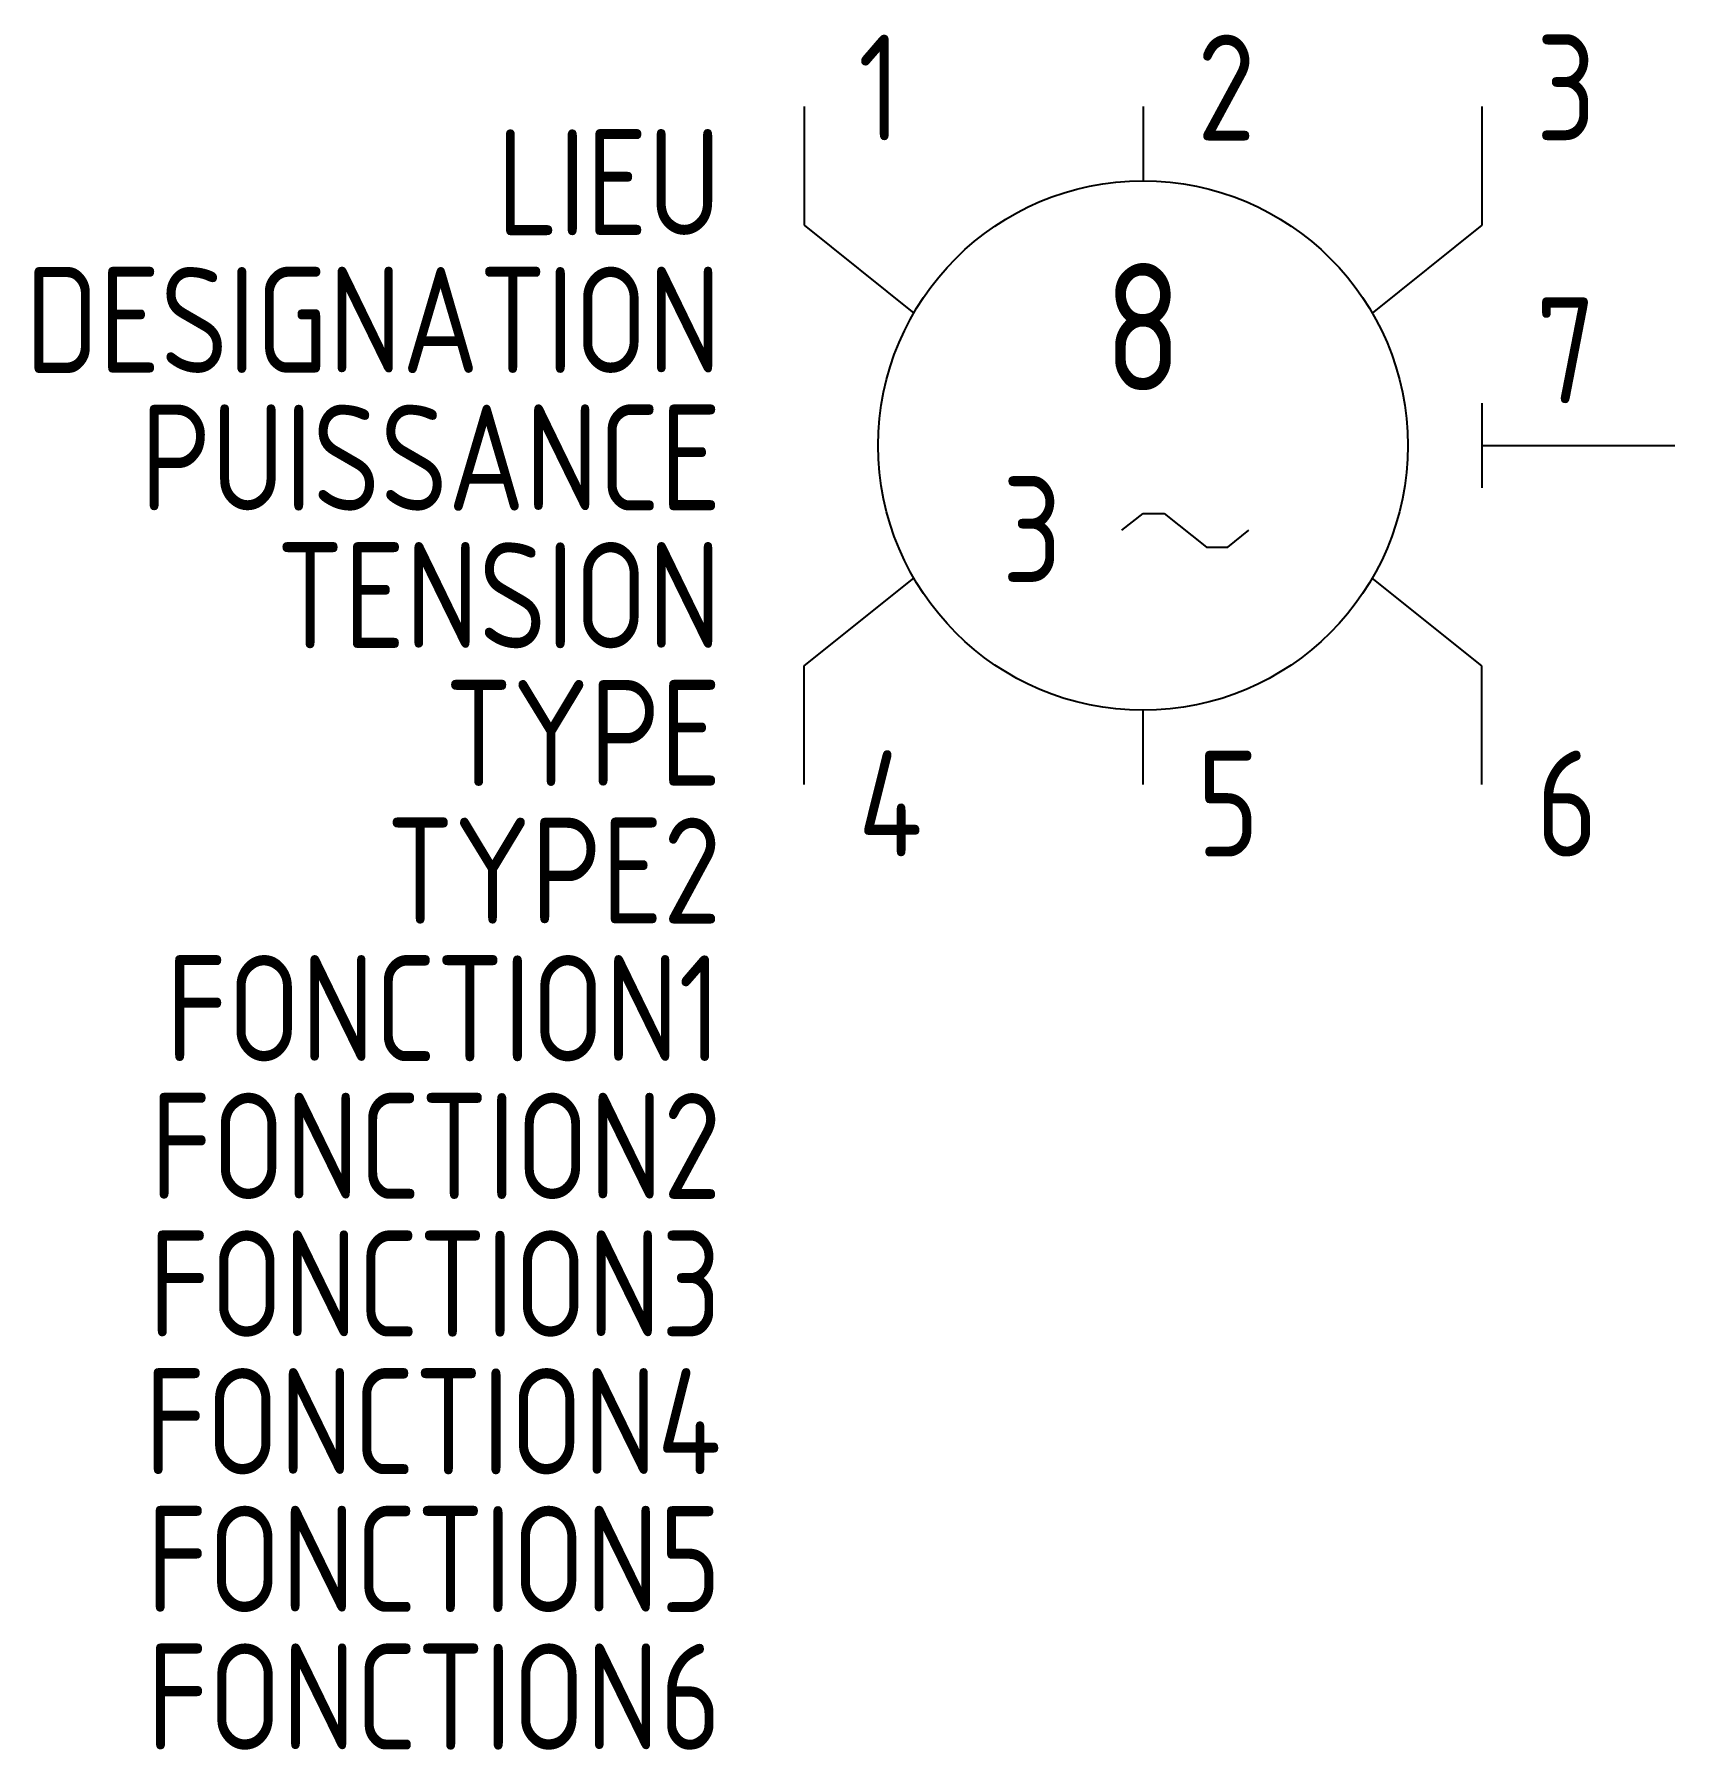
# Model space of a CAD drawing. Extents: x -1602.8 to -1564.1, y -918.4 to -877.9.
import ezdxf
from ezdxf.enums import TextEntityAlignment as Align

# ---------------------------------------------------------------- set-up
doc = ezdxf.new("R2010")
doc.units = 0
for name, color, linetype in [('SYMB_FIL', 3, 'CONTINUOUS'), ('SYMB_FIL_FIN', 1, 'CONTINUOUS'), ('SYMB_TXT_CONTACT', 2, 'CONTINUOUS'), ('SYMB_TXT_NOM', 3, 'CONTINUOUS')]:
    doc.layers.add(name, color=color, linetype=linetype)
doc.styles.add('NET2_5', font='isocp.shx', dxfattribs={"width": 0.9, "height": 2.5})
doc.styles.add('NET_3', font='isocp.shx', dxfattribs={"width": 0.9, "height": 3})

msp = doc.modelspace()

# ---------------------------------------------------------------- linework, layer by layer
at = {"layer": 'SYMB_FIL'}
for p, q in [((-1584.634, -879.593), (-1584.634, -882.393)), ((-1576.634, -879.593), (-1576.634, -881.343)), ((-1568.634, -879.593), (-1568.634, -882.393)), ((-1584.634, -882.393), (-1582.045, -884.465)), ((-1568.634, -882.393), (-1571.223, -884.465)), ((-1568.634, -886.593), (-1568.634, -888.593)), ((-1568.634, -887.593), (-1564.085, -887.593)), ((-1584.634, -892.793), (-1582.045, -890.722)), ((-1568.634, -892.793), (-1571.223, -890.722)), ((-1584.634, -895.593), (-1584.634, -892.793)), ((-1568.634, -895.593), (-1568.634, -892.793)), ((-1576.634, -895.593), (-1576.634, -893.843))]:
    msp.add_line(p, q, dxfattribs=at)
msp.add_circle((-1576.634, -887.593), 6.25, dxfattribs=at)
at = {"layer": 'SYMB_FIL_FIN'}
for p, q in [((-1577.134, -889.593), (-1576.634, -889.193)), ((-1576.634, -889.193), (-1576.134, -889.193)), ((-1576.134, -889.193), (-1575.134, -889.993)), ((-1574.634, -889.993), (-1574.134, -889.593)), ((-1575.134, -889.993), (-1574.634, -889.993))]:
    msp.add_line(p, q, dxfattribs=at)

# ---------------------------------------------------------------- texts
at = {"layer": 'SYMB_FIL', "style": 'NET2_5', "width": 0.9}
msp.add_text('3', height=2.5, dxfattribs=at).set_placement((-1578.541, -890.82), align=Align.RIGHT)
at = {"layer": 'SYMB_TXT_CONTACT', "style": 'NET2_5', "width": 0.9, "flags": 8}
for tag, p, s in [('3', (-1567.359, -880.393), 'W'), ('1', (-1583.359, -880.393), 'U'), ('2', (-1575.359, -880.393), 'V'), ('7', (-1567.359, -886.593), 'PE'), ('4', (-1583.359, -897.293), 'W2'), ('5', (-1575.359, -897.293), 'U2'), ('6', (-1567.359, -897.293), 'V2')]:
    msp.add_attdef(tag, p, s, height=2.5, dxfattribs=at)
at = {"layer": 'SYMB_TXT_CONTACT', "style": 'NET_3', "width": 0.9, "flags": 8}
msp.add_attdef('8', text='M', height=3, dxfattribs=at).set_placement((-1576.634, -884.793), align=Align.MIDDLE_CENTER)
at = {"layer": 'SYMB_TXT_NOM', "style": 'NET2_5', "width": 0.9, "flags": 8}
for tag, text, p in [('LIEU', '', (-1586.587, -882.628)), ('DESIGNATION', 'M?', (-1586.587, -885.878)), ('PUISSANCE', 'KW', (-1586.587, -889.128)), ('TENSION', 'V', (-1586.587, -892.378)), ('TYPE', 'A', (-1586.587, -895.628)), ('TYPE2', '', (-1586.587, -898.878)), ('FONCTION1', '', (-1586.587, -902.128)), ('FONCTION2', '', (-1586.587, -905.378)), ('FONCTION3', '', (-1586.587, -908.628)), ('FONCTION4', '', (-1586.587, -911.878)), ('FONCTION5', '', (-1586.587, -915.128)), ('FONCTION6', '', (-1586.587, -918.378))]:
    msp.add_attdef(tag, text=text, height=2.5, dxfattribs=at).set_placement(p, align=Align.RIGHT)

doc.saveas('drawing.dxf')
